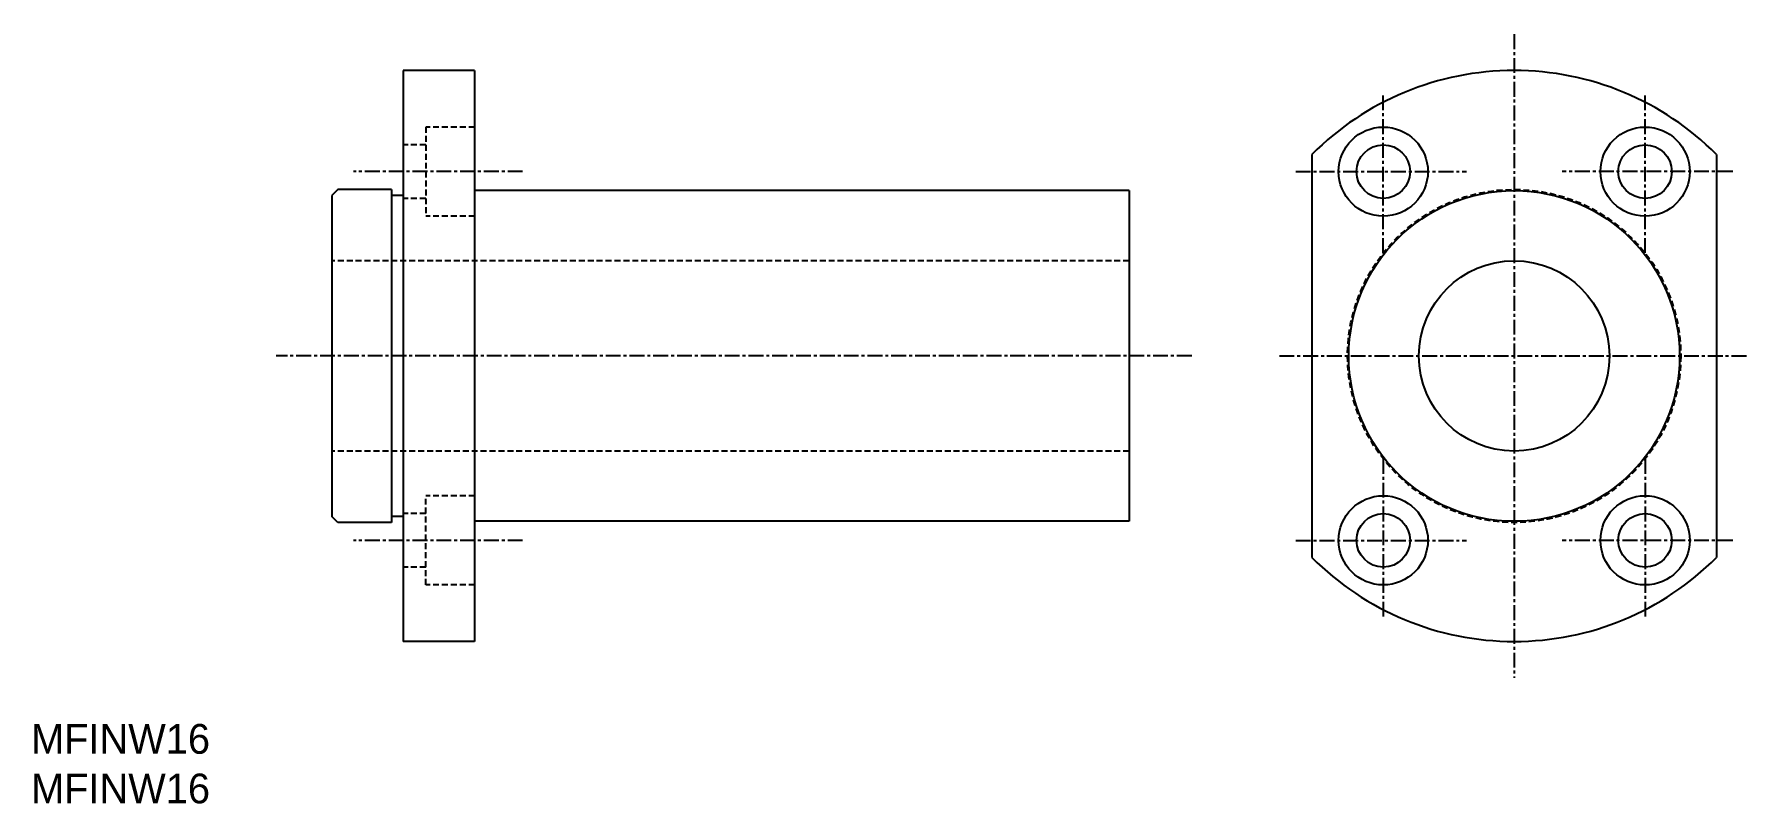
# Model space of a CAD drawing. Extents: x 10 to 154, y 10 to 75.
import ezdxf

# ---------------------------------------------------------------- set-up
doc = ezdxf.new("R2010")
doc.units = 0
doc.linetypes.add('CENTER', pattern=[2, 1.25, -0.25, 0.25, -0.25])
doc.linetypes.add('DASHED', pattern=[0.75, 0.5, -0.25])
doc.layers.get('0').update_dxf_attribs({"linetype": 'CONTINUOUS'})
doc.layers.add('CENTER', color=1, linetype='CENTER')

msp = doc.modelspace()

# ---------------------------------------------------------------- linework, layer by layer
at = {"color": 7, "linetype": 'CONTINUOUS'}
for p, q in [((41.28, 71.61), (41.28, 23.61)), ((47.28, 71.61), (41.28, 71.61)), ((47.28, 71.61), (47.28, 23.61)), ((117.63, 64.55), (117.63, 30.67)), ((151.63, 64.55), (151.63, 30.67)), ((35.78, 61.61), (35.28, 61.11)), ((35.28, 61.11), (35.28, 34.11)), ((40.28, 61.61), (35.78, 61.61)), ((40.28, 61.61), (40.28, 33.61)), ((41.28, 61.11), (40.28, 61.11)), ((102.28, 61.51), (47.28, 61.51)), ((102.28, 61.51), (102.28, 33.71)), ((35.78, 33.61), (35.28, 34.11)), ((40.28, 33.61), (35.78, 33.61)), ((41.28, 34.11), (40.28, 34.11)), ((102.28, 33.71), (47.28, 33.71)), ((47.28, 23.61), (41.28, 23.61))]:
    msp.add_line(p, q, dxfattribs=at)
at = {"color": 3, "linetype": 'DASHED'}
for p, q in [((43.18, 66.86), (43.18, 59.36)), ((47.28, 66.86), (43.18, 66.86)), ((43.18, 65.36), (41.28, 65.36)), ((43.18, 60.86), (41.28, 60.86)), ((47.28, 59.36), (43.18, 59.36)), ((102.28, 55.61), (35.28, 55.61)), ((102.28, 39.61), (35.28, 39.61)), ((43.18, 28.36), (43.18, 35.86)), ((47.28, 35.86), (43.18, 35.86)), ((43.18, 34.36), (41.28, 34.36)), ((43.18, 29.86), (41.28, 29.86)), ((47.28, 28.36), (43.18, 28.36))]:
    msp.add_line(p, q, dxfattribs=at)
at = {"color": 7, "linetype": 'CONTINUOUS'}
for centre, radius in [((123.63, 63.11), 3.75), ((145.63, 63.11), 3.75), ((123.63, 63.11), 2.25), ((145.63, 63.11), 2.25), ((134.63, 47.61), 13.9), ((134.63, 47.61), 8), ((123.63, 32.11), 3.75), ((145.63, 32.11), 3.75), ((123.63, 32.11), 2.25), ((145.63, 32.11), 2.25)]:
    msp.add_circle(centre, radius, dxfattribs=at)
at = {"color": 3, "linetype": 'DASHED'}
msp.add_circle((134.63, 47.61), 14, dxfattribs=at)
at = {"color": 7, "linetype": 'CONTINUOUS'}
for start, end in [(44.9005, 135.0995), (224.9005, 315.0995)]:
    msp.add_arc((134.63, 47.61), 24, start, end, dxfattribs=at)
at = {"layer": 'CENTER', "color": 1, "linetype": 'CENTER'}
for p, q in [((134.63, 74.66), (134.63, 20.56)), ((123.63, 56.27), (123.63, 69.52)), ((145.63, 56.27), (145.63, 69.52)), ((51.31, 63.11), (37.09, 63.11)), ((116.27, 63.11), (130.61, 63.11)), ((152.99, 63.11), (138.65, 63.11)), ((107.54, 47.61), (30.6, 47.61)), ((114.9, 47.61), (154.25, 47.61)), ((123.63, 38.95), (123.63, 25.7)), ((145.63, 38.95), (145.63, 25.7)), ((51.31, 32.11), (37.09, 32.11)), ((116.27, 32.11), (130.61, 32.11)), ((152.99, 32.11), (138.65, 32.11))]:
    msp.add_line(p, q, dxfattribs=at)

# ---------------------------------------------------------------- texts
at = {"color": 7, "linetype": 'CONTINUOUS'}
for p in [(10, 14.17), (10, 10)]:
    msp.add_text('MFINW16', height=2.5, dxfattribs=at).set_placement(p)

doc.saveas('drawing.dxf')
